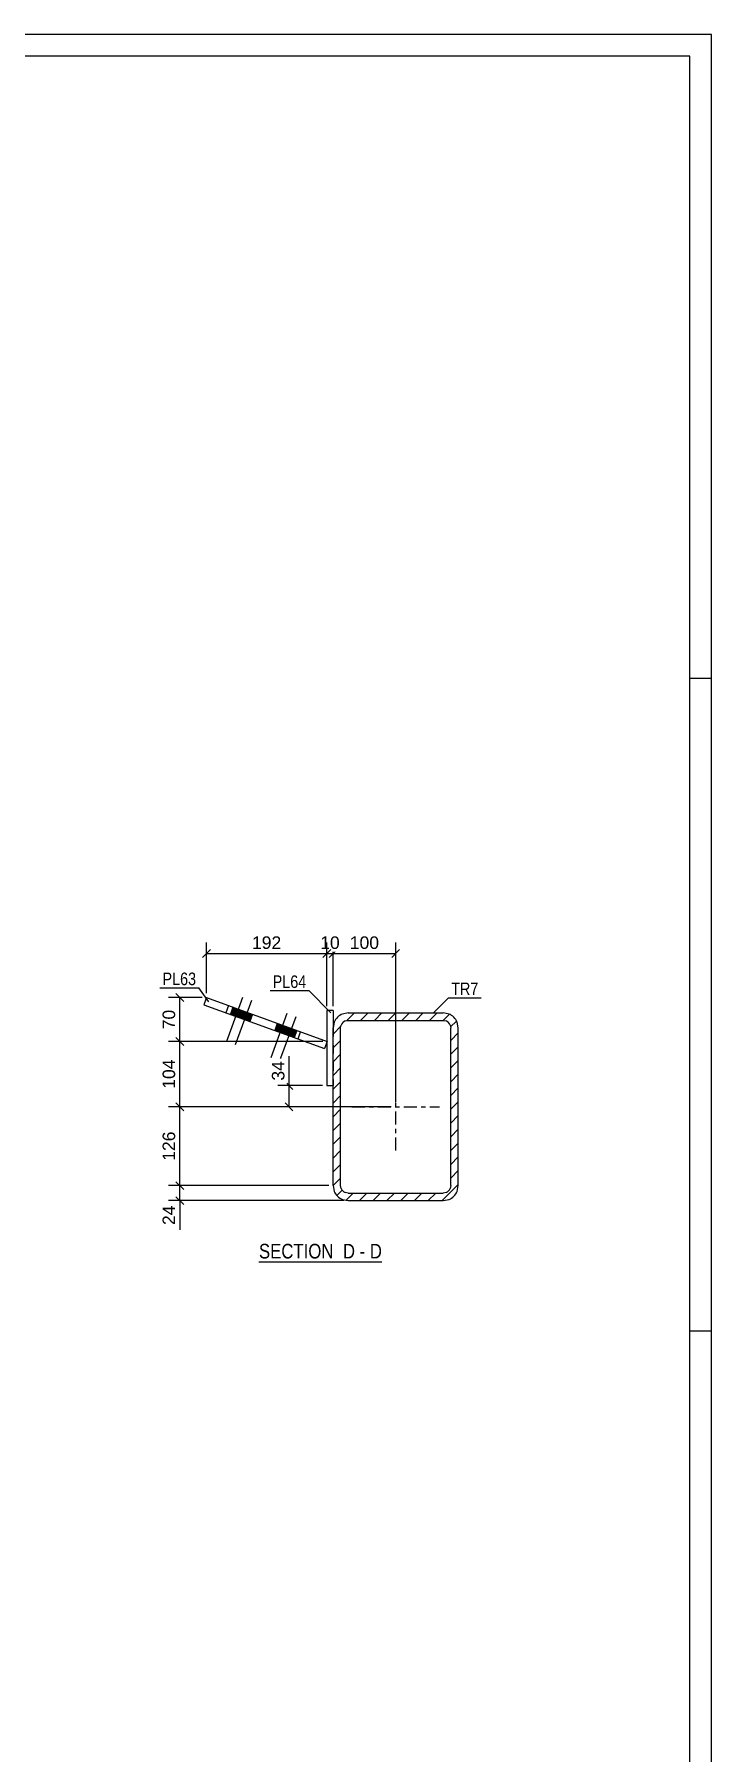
# Model space of a CAD drawing. Header units: millimetres. Extents: x -90 to 751, y -346 to 248.
# Drawn here: x 596.2 to 750.7, y -144.4 to 247.8 of the extents above; entities that cross this region are included whole.
import ezdxf

# ---------------------------------------------------------------- set-up
doc = ezdxf.new("R2010")
doc.units = ezdxf.units.MM
doc.linetypes.add('DXK_LINE_DOT2', pattern=[3.9198, 1.9599, -1.9599])
doc.linetypes.add('DXK_LINE_DOT3', pattern=[5.9187, 2.979, -0.9799, 0.9799, -0.9799])
doc.styles.add('Arial', font='ARIAL.TTF', dxfattribs={"height": 0.2})
doc.styles.add('Arial Narrow', font='ARIALN.TTF', dxfattribs={"height": 0.2})

# ---------------------------------------------------------------- blocks, each defined once
blk = doc.blocks.new('Unknown-389633021-1131')
at = {"color": 5, "linetype": 'Continuous'}
for p, q in [((750.74, 247.77), (-90.26, 247.77)), ((750.74, -346.23), (750.74, 247.77)), ((745.74, 242.77), (-85.26, 242.77)), ((745.74, -341.23), (745.74, 242.77)), ((750.74, 100.77), (745.74, 100.77)), ((750.74, -48.23), (745.74, -48.23))]:
    blk.add_line(p, q, dxfattribs=at)
blk = doc.blocks.new('Unknown-389633021-19 - 5477')
at = {"color": 6, "linetype": 'Continuous'}
blk.add_line((647.43, -32.39), (675.5, -32.39), dxfattribs=at)
at = {"color": 0, "linetype": 'Continuous'}
blk.add_wipeout([(665.54, -31.64), (665.54, -28.14), (647.43, -28.14), (647.43, -31.64)], dxfattribs=at)
at = {"color": 7, "linetype": 'Continuous', "style": 'Arial Narrow'}
blk.add_text('SECTION ', height=3.34, dxfattribs=at).set_placement((647.43, -31.64))
at = {"color": 0, "linetype": 'Continuous'}
blk.add_wipeout([(669.36, -31.64), (669.36, -28.14), (666.59, -28.14), (666.59, -31.64)], dxfattribs=at)
blk.add_wipeout([(671.68, -31.64), (671.68, -28.14), (670.41, -28.14), (670.41, -31.64)], dxfattribs=at)
at = {"color": 7, "linetype": 'Continuous', "style": 'Arial Narrow'}
blk.add_text('D', height=3.34, dxfattribs=at).set_placement((666.59, -31.64))
at = {"color": 0, "linetype": 'Continuous'}
blk.add_wipeout([(675.5, -31.64), (675.5, -28.14), (672.73, -28.14), (672.73, -31.64)], dxfattribs=at)
at = {"color": 7, "linetype": 'Continuous', "style": 'Arial Narrow'}
for s, p in [('-', (670.41, -31.64)), ('D', (672.73, -31.64))]:
    blk.add_text(s, height=3.34, dxfattribs=at).set_placement(p)
blk = doc.blocks.new('Part-389633021-5545 - 5477')
at = {"color": 2, "linetype": 'Continuous'}
for p, q in [((664.35, 24.97), (662.92, 24.97)), ((662.92, 24.97), (662.92, 7.83)), ((664.35, 24.97), (664.35, 20.99)), ((662.92, 7.83), (664.35, 7.83))]:
    blk.add_line(p, q, dxfattribs=at)
at = {"color": 7, "linetype": 'DXK_LINE_DOT2'}
blk.add_line((664.35, 20.99), (664.35, 7.83), dxfattribs=at)
blk = doc.blocks.new('Part-389633021-5493 - 5477')
at = {"color": 2, "linetype": 'Continuous'}
for p, q in [((635.44, 27.91), (634.85, 26.29)), ((635.44, 27.91), (662.99, 17.88)), ((634.85, 26.29), (662.41, 16.26)), ((640.48, 26.07), (639.89, 24.46)), ((662.99, 17.88), (662.41, 16.26))]:
    blk.add_line(p, q, dxfattribs=at)
at = {"color": 7, "linetype": 'DXK_LINE_DOT2'}
blk.add_line((656.36, 18.47), (656.94, 20.08), dxfattribs=at)
blk = doc.blocks.new('Bolt-389633021-5495 - 5477')
at = {"linetype": 'Continuous'}
for points in [[(640.91, 24.09), (643.32, 23.21), (643.91, 24.82), (641.49, 25.7)], [(642.93, 23.36), (645.34, 22.48), (645.93, 24.09), (643.51, 24.97)], [(651.03, 20.41), (653.44, 19.53), (654.03, 21.14), (651.61, 22.02)], [(653.05, 19.67), (655.46, 18.79), (656.05, 20.4), (653.63, 21.28)]]:
    blk.add_hatch(color=1, dxfattribs=at).paths.add_polyline_path(points)
at = {"color": 1, "linetype": 'Continuous'}
for p, q in [((643.68, 27.95), (640.01, 17.88)), ((641.49, 25.7), (640.91, 24.09)), ((645.7, 27.21), (642.03, 17.14)), ((643.51, 24.97), (642.93, 23.36)), ((643.91, 24.82), (643.32, 23.21)), ((645.93, 24.09), (645.34, 22.48)), ((653.8, 24.26), (650.13, 14.19)), ((651.61, 22.02), (651.03, 20.41)), ((655.82, 23.53), (652.15, 13.46)), ((653.63, 21.28), (653.05, 19.67)), ((654.03, 21.14), (653.44, 19.53)), ((656.05, 20.4), (655.46, 18.79))]:
    blk.add_line(p, q, dxfattribs=at)
blk = doc.blocks.new('Part-389633021-5574 - 5477')
at = {"linetype": 'Continuous'}
h = blk.add_hatch(dxfattribs=at)
h.set_pattern_fill('', scale=0.7, style=0, pattern_type=0)
h.set_pattern_definition([(45, (664.3504, -15.0113), (-1.57154, 1.57154), [])])
h.paths.add_polyline_path([(664.35, 20.99), (664.35, -15.01), (664.61, -16.32), (665.35, -17.44), (666.47, -18.18), (667.78, -18.44), (689.49, -18.44), (690.81, -18.18), (691.92, -17.44), (692.66, -16.32), (692.92, -15.01), (692.92, 20.99), (692.66, 22.3), (691.92, 23.41), (690.81, 24.16), (689.49, 24.42), (667.78, 24.42), (666.47, 24.16), (665.35, 23.41), (664.61, 22.3)])
h.paths.add_polyline_path([(666.57, 22.2), (667.12, 22.57), (667.78, 22.7), (689.49, 22.7), (690.15, 22.57), (690.71, 22.2), (691.08, 21.64), (691.21, 20.99), (691.21, -15.01), (691.08, -15.67), (690.71, -16.22), (690.15, -16.6), (689.49, -16.73), (667.78, -16.73), (667.12, -16.6), (666.57, -16.22), (666.2, -15.67), (666.06, -15.01), (666.06, 20.99), (666.2, 21.64)])
at = {"color": 2, "linetype": 'Continuous'}
for p, q in [((667.78, 24.42), (666.47, 24.16)), ((667.78, 24.42), (689.49, 24.42)), ((690.81, 24.16), (689.49, 24.42)), ((664.61, 22.3), (664.35, 20.99)), ((664.35, -15.01), (664.35, 20.99)), ((666.06, 20.99), (666.2, 21.64)), ((666.06, -15.01), (666.06, 20.99)), ((667.12, 22.57), (667.78, 22.7)), ((667.78, 22.7), (689.49, 22.7)), ((689.49, 22.7), (690.15, 22.57)), ((691.08, 21.64), (691.21, 20.99)), ((691.21, -15.01), (691.21, 20.99)), ((692.92, 20.99), (692.66, 22.3)), ((692.92, -15.01), (692.92, 20.99)), ((664.35, -15.01), (664.61, -16.32)), ((666.2, -15.67), (666.06, -15.01)), ((691.21, -15.01), (691.08, -15.67)), ((692.66, -16.32), (692.92, -15.01)), ((666.47, -18.18), (667.78, -18.44)), ((667.78, -16.73), (667.12, -16.6)), ((667.78, -16.73), (689.49, -16.73)), ((667.78, -18.44), (689.49, -18.44)), ((690.15, -16.6), (689.49, -16.73)), ((689.49, -18.44), (690.81, -18.18))]:
    blk.add_line(p, q, dxfattribs=at)
at = {"color": 7, "linetype": 'DXK_LINE_DOT3'}
for p, q in [((678.64, -7.01), (678.64, 12.99)), ((668.64, 2.99), (688.64, 2.99))]:
    blk.add_line(p, q, dxfattribs=at)
at = {"color": 2, "linetype": 'Continuous'}
for centre, radius, start, end in [((667.78, 20.99), 3.43, 112.5, 157.5), ((689.49, 20.99), 3.43, 22.5, 67.5), ((667.78, 20.99), 1.71, 112.5, 157.5), ((689.49, 20.99), 1.71, 22.5, 67.5), ((667.78, -15.01), 1.71, 202.5, 247.5), ((689.49, -15.01), 1.71, 292.5, 337.5), ((667.78, -15.01), 3.43, 202.5, 247.5), ((689.49, -15.01), 3.43, 292.5, 337.5)]:
    blk.add_arc(centre, radius, start, end, dxfattribs=at)
blk = doc.blocks.new('StraightDimension-389633021-14087 - 5477')
at = {"color": 7, "linetype": 'Continuous'}
for p, q in [((664.35, 25.97), (664.35, 40.52)), ((678.64, 3.99), (678.64, 40.52)), ((665.25, 38.87), (663.45, 37.07)), ((664.35, 37.97), (678.64, 37.97)), ((677.74, 37.07), (679.54, 38.87))]:
    blk.add_line(p, q, dxfattribs=at)
at = {"color": 0}
blk.add_wipeout([(675.43, 38.42), (675.43, 42.62), (667.56, 42.62), (667.56, 38.42)], dxfattribs=at)
at = {"color": 3, "style": 'Arial'}
blk.add_text('100', height=2.865, dxfattribs=at).set_placement((668.16, 39.02))
blk = doc.blocks.new('StraightDimension-389633021-5635 - 5477')
at = {"color": 7, "linetype": 'Continuous'}
for p, q in [((653.39, 8.73), (655.19, 6.93)), ((661.92, 7.83), (651.74, 7.83)), ((654.29, 2.99), (654.29, 7.83)), ((677.64, 2.99), (651.74, 2.99)), ((655.19, 2.09), (653.39, 3.89))]:
    blk.add_line(p, q, dxfattribs=at)
at = {"color": 0}
blk.add_wipeout([(653.84, 14), (649.64, 14), (649.64, 8.35), (653.84, 8.35)], dxfattribs=at)
at = {"color": 7, "linetype": 'Continuous'}
blk.add_line((654.29, 7.83), (654.29, 14.53), dxfattribs=at)
blk.add_line((654.29, 7.83), (654.29, 14.53), dxfattribs=at)
at = {"color": 3, "style": 'Arial'}
blk.add_text('34', height=2.865, rotation=90.0002, dxfattribs=at).set_placement((653.24, 8.95))
blk = doc.blocks.new('StraightDimension-389633021-11011 - 5477')
at = {"color": 7, "linetype": 'Continuous'}
for p, q in [((634.44, 27.91), (626.8, 27.91)), ((630.25, 27.01), (628.45, 28.81)), ((629.35, 17.88), (629.35, 27.91)), ((661.99, 17.88), (626.8, 17.88)), ((628.45, 18.78), (630.25, 16.98))]:
    blk.add_line(p, q, dxfattribs=at)
at = {"color": 0}
blk.add_wipeout([(628.9, 25.71), (624.7, 25.71), (624.7, 20.07), (628.9, 20.07)], dxfattribs=at)
at = {"color": 3, "style": 'Arial'}
blk.add_text('70', height=2.865, rotation=90.0002, dxfattribs=at).set_placement((628.3, 20.67))
blk = doc.blocks.new('StraightDimension-389633021-11012 - 5477')
at = {"color": 7, "linetype": 'Continuous'}
for p, q in [((661.99, 17.88), (626.8, 17.88)), ((630.25, 16.98), (628.45, 18.78)), ((629.35, 2.99), (629.35, 17.88)), ((677.64, 2.99), (626.8, 2.99)), ((628.45, 3.89), (630.25, 2.09))]:
    blk.add_line(p, q, dxfattribs=at)
at = {"color": 0}
blk.add_wipeout([(628.9, 14.37), (624.7, 14.37), (624.7, 6.5), (628.9, 6.5)], dxfattribs=at)
at = {"color": 3, "style": 'Arial'}
blk.add_text('104', height=2.865, rotation=90.0002, dxfattribs=at).set_placement((628.3, 7.1))
blk = doc.blocks.new('StraightDimension-389633021-11013 - 5477')
at = {"color": 7, "linetype": 'Continuous'}
for p, q in [((677.64, 2.99), (626.8, 2.99)), ((630.25, 2.09), (628.45, 3.89)), ((629.35, -15.01), (629.35, 2.99)), ((663.35, -15.01), (626.8, -15.01)), ((628.45, -14.11), (630.25, -15.91))]:
    blk.add_line(p, q, dxfattribs=at)
at = {"color": 0}
blk.add_wipeout([(628.9, -2.08), (624.7, -2.08), (624.7, -9.95), (628.9, -9.95)], dxfattribs=at)
at = {"color": 3, "style": 'Arial'}
blk.add_text('126', height=2.865, rotation=90.0002, dxfattribs=at).set_placement((628.3, -9.35))
blk = doc.blocks.new('StraightDimension-389633021-11014 - 5477')
at = {"color": 7, "linetype": 'Continuous'}
for p, q in [((663.35, -15.01), (626.8, -15.01)), ((628.45, -14.11), (630.25, -15.91)), ((629.35, -18.44), (629.35, -15.01)), ((666.78, -18.44), (626.8, -18.44)), ((630.25, -19.34), (628.45, -17.54))]:
    blk.add_line(p, q, dxfattribs=at)
at = {"color": 0}
blk.add_wipeout([(628.9, -18.96), (624.7, -18.96), (624.7, -24.61), (628.9, -24.61)], dxfattribs=at)
at = {"color": 7, "linetype": 'Continuous'}
blk.add_line((629.35, -18.44), (629.35, -25.14), dxfattribs=at)
blk.add_line((629.35, -18.44), (629.35, -25.14), dxfattribs=at)
at = {"color": 3, "style": 'Arial'}
blk.add_text('24', height=2.865, rotation=90.0002, dxfattribs=at).set_placement((628.3, -24.01))
blk = doc.blocks.new('StraightDimension-389633021-14088 - 5477')
at = {"color": 7, "linetype": 'Continuous'}
for p, q in [((662.92, 25.97), (662.92, 40.52)), ((664.35, 25.97), (664.35, 40.52)), ((662.02, 37.07), (663.82, 38.87)), ((662.92, 37.97), (664.35, 37.97)), ((665.25, 38.87), (663.45, 37.07))]:
    blk.add_line(p, q, dxfattribs=at)
at = {"color": 0}
blk.add_wipeout([(666.46, 38.42), (666.46, 42.62), (660.81, 42.62), (660.81, 38.42)], dxfattribs=at)
at = {"color": 3, "style": 'Arial'}
blk.add_text('10', height=2.865, dxfattribs=at).set_placement((661.41, 39.02))
blk = doc.blocks.new('StraightDimension-389633021-14089 - 5477')
at = {"color": 7, "linetype": 'Continuous'}
for p, q in [((635.44, 28.91), (635.44, 40.52)), ((662.92, 25.97), (662.92, 40.52)), ((636.34, 38.87), (634.54, 37.07)), ((635.44, 37.97), (662.92, 37.97)), ((662.02, 37.07), (663.82, 38.87))]:
    blk.add_line(p, q, dxfattribs=at)
at = {"color": 0}
blk.add_wipeout([(653.11, 38.42), (653.11, 42.62), (645.24, 42.62), (645.24, 38.42)], dxfattribs=at)
at = {"color": 3, "style": 'Arial'}
blk.add_text('192', height=2.865, dxfattribs=at).set_placement((645.84, 39.02))
blk = doc.blocks.new('Mark-389633021-5489 - 5477')
at = {"color": 0}
blk.add_wipeout([(633.1, 30.75), (633.1, 33.75), (625.42, 33.75), (625.42, 30.75)], dxfattribs=at)
blk.add_wipeout([(633.1, 30.75), (633.1, 33.75), (625.42, 33.75), (625.42, 30.75)], dxfattribs=at)
at = {"color": 30, "linetype": 'Continuous'}
for p in [(624.82, 30.15), (635.96, 26.93)]:
    blk.add_line(p, (633.7, 30.15), dxfattribs=at)
at = {"color": 3, "style": 'Arial Narrow'}
blk.add_text('PL63', height=2.863, dxfattribs=at).set_placement((625.42, 30.75))
blk = doc.blocks.new('Mark-389633021-5541 - 5477')
at = {"color": 0}
blk.add_wipeout([(658.24, 30.11), (658.24, 33.11), (650.56, 33.11), (650.56, 30.11)], dxfattribs=at)
blk.add_wipeout([(658.24, 30.11), (658.24, 33.11), (650.56, 33.11), (650.56, 30.11)], dxfattribs=at)
at = {"color": 30, "linetype": 'Continuous'}
for p in [(649.96, 29.51), (663.84, 24.41)]:
    blk.add_line(p, (658.84, 29.51), dxfattribs=at)
at = {"color": 3, "style": 'Arial Narrow'}
blk.add_text('PL64', height=2.863, dxfattribs=at).set_placement((650.56, 30.11))
blk = doc.blocks.new('Mark-389633021-5570 - 5477')
at = {"color": 0}
blk.add_wipeout([(697.51, 28.48), (697.51, 31.48), (691.3, 31.48), (691.3, 28.48)], dxfattribs=at)
blk.add_wipeout([(697.51, 28.48), (697.51, 31.48), (691.3, 31.48), (691.3, 28.48)], dxfattribs=at)
at = {"color": 30, "linetype": 'Continuous'}
for p, q in [((687.17, 24.35), (690.7, 27.88)), ((690.7, 27.88), (698.11, 27.88))]:
    blk.add_line(p, q, dxfattribs=at)
at = {"color": 3, "style": 'Arial Narrow'}
blk.add_text('TR7', height=2.863, dxfattribs=at).set_placement((691.3, 28.48))

msp = doc.modelspace()

# ---------------------------------------------------------------- block references
for name in ['Unknown-389633021-1131', 'Part-389633021-5493 - 5477', 'Bolt-389633021-5495 - 5477', 'Part-389633021-5545 - 5477', 'Part-389633021-5574 - 5477']:
    msp.add_blockref(name, (0, 0))

# ---------------------------------------------------------------- next in the draw order: block references
for name in ['StraightDimension-389633021-14087 - 5477', 'Mark-389633021-5570 - 5477', 'Unknown-389633021-19 - 5477']:
    msp.add_blockref(name, (0, 0))

# ---------------------------------------------------------------- next in the draw order: block references
for name in ['StraightDimension-389633021-11011 - 5477', 'StraightDimension-389633021-5635 - 5477']:
    msp.add_blockref(name, (0, 0))

# ---------------------------------------------------------------- next in the draw order: block references
for name in ['StraightDimension-389633021-14088 - 5477', 'StraightDimension-389633021-11012 - 5477']:
    msp.add_blockref(name, (0, 0))

# ---------------------------------------------------------------- next in the draw order: block references
for name in ['StraightDimension-389633021-14089 - 5477', 'StraightDimension-389633021-11013 - 5477']:
    msp.add_blockref(name, (0, 0))

# ---------------------------------------------------------------- next in the draw order: block references
for name in ['Mark-389633021-5489 - 5477', 'Mark-389633021-5541 - 5477', 'StraightDimension-389633021-11014 - 5477']:
    msp.add_blockref(name, (0, 0))

doc.saveas('drawing.dxf')
